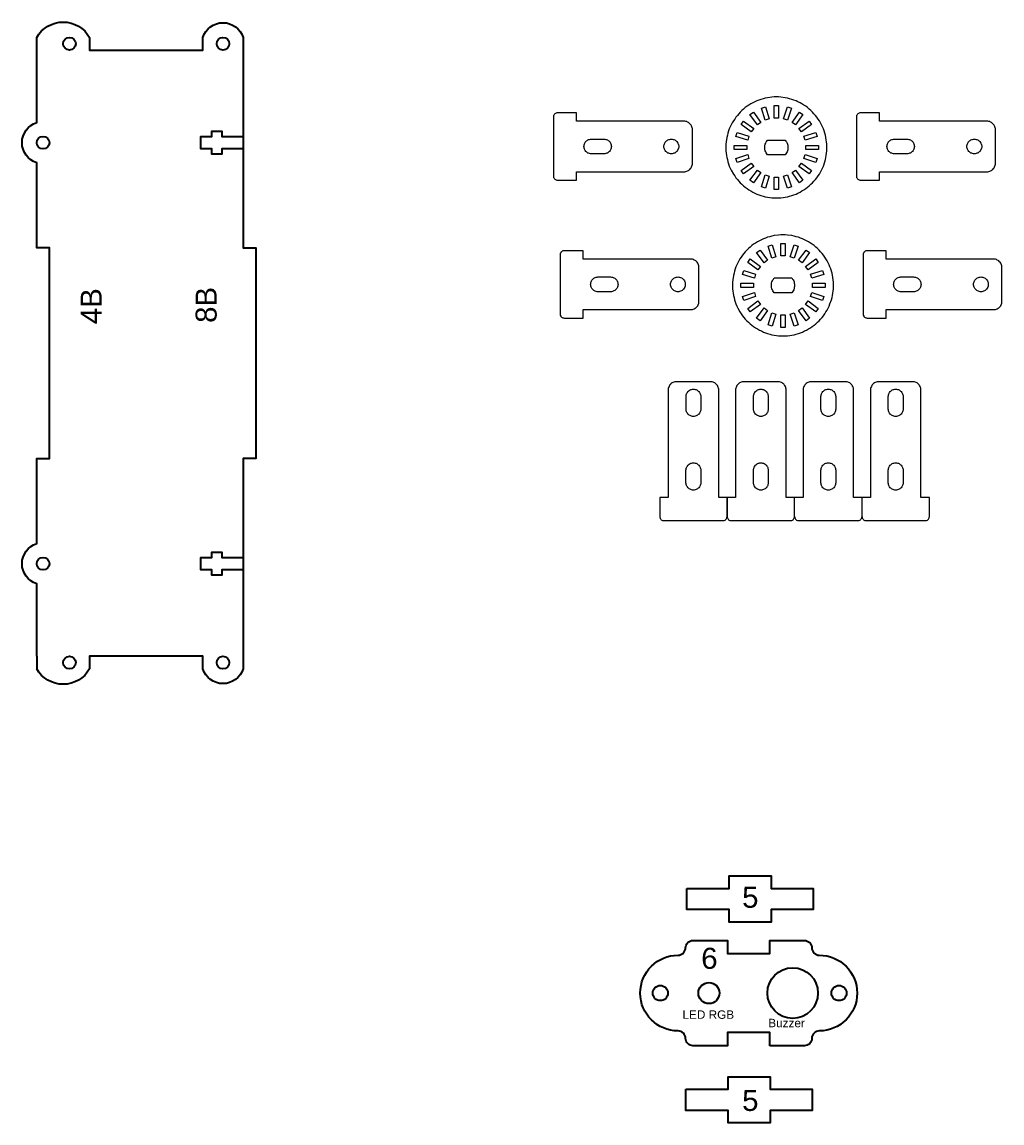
# Model space of a CAD drawing. Header units: millimetres. Extents: x -1479 to 8457, y 1606 to 10461.
# Drawn here: x 2727.4 to 2960.2, y 1940.5 to 2202 of the extents above; entities that cross this region are included whole.
import ezdxf

# ---------------------------------------------------------------- set-up
doc = ezdxf.new("R2010")
doc.units = ezdxf.units.MM
doc.layers.add('Layer 1', color=7, linetype='Continuous')
doc.styles.get("Standard").update_dxf_attribs({"font": 'Arial.ttf'})

msp = doc.modelspace()

# ---------------------------------------------------------------- linework, layer by layer
at = {"color": 242, "true_color": 0xcd2027}
for p, q in [((2730.94, 2195.376), (2730.94, 2198.376)), ((2730.94, 2051.376), (2730.94, 2048.376))]:
    msp.add_line(p, q, dxfattribs=at)
at = {"color": 240, "true_color": 0xed1f24}
for points in [[(2730.94, 2198.376, -0.5834312), (2743.479, 2198.376), (2743.479, 2195.376), (2770.4, 2195.376), (2770.4, 2198.376, -0.7337994), (2779.94, 2198.376), (2779.94, 2148.376), (2782.94, 2148.376), (2782.94, 2098.376), (2779.94, 2098.376), (2779.94, 2048.376, -0.7337994), (2770.4, 2048.376), (2770.4, 2051.376), (2743.479, 2051.376), (2743.479, 2048.376, -0.5834312), (2730.94, 2048.376)], [(2730.94, 2051.376), (2730.94, 2068.606, -0.7337994), (2730.94, 2078.145), (2730.94, 2098.376), (2733.94, 2098.376), (2733.94, 2148.376), (2730.94, 2148.376), (2730.94, 2168.606, -0.7337994), (2730.94, 2178.145), (2730.94, 2195.376)]]:
    msp.add_lwpolyline(points, format="xyb", dxfattribs=at)
for points in [[(2779.94, 2171.876), (2774.911, 2171.876), (2774.911, 2170.626), (2772.511, 2170.626), (2772.511, 2171.876), (2769.94, 2171.876), (2769.94, 2174.876), (2772.511, 2174.876), (2772.511, 2176.126), (2774.911, 2176.126), (2774.911, 2174.876), (2779.94, 2174.876)], [(2779.94, 2071.876), (2774.911, 2071.876), (2774.911, 2070.626), (2772.511, 2070.626), (2772.511, 2071.876), (2769.94, 2071.876), (2769.94, 2074.876), (2772.511, 2074.876), (2772.511, 2076.126), (2774.911, 2076.126), (2774.911, 2074.876), (2779.94, 2074.876)], [(2885.355, 1996.195), (2895.355, 1996.195), (2895.355, 1999.195), (2905.355, 1999.195), (2905.355, 1996.195), (2915.355, 1996.195), (2915.355, 1991.195), (2905.355, 1991.195), (2905.355, 1988.195), (2895.355, 1988.195), (2895.355, 1991.195), (2885.355, 1991.195), (2885.355, 1996.195)], [(2885.135, 1948.527), (2895.135, 1948.527), (2895.135, 1951.527), (2905.135, 1951.527), (2905.135, 1948.527), (2915.135, 1948.527), (2915.135, 1943.527), (2905.135, 1943.527), (2905.135, 1940.527), (2895.135, 1940.527), (2895.135, 1943.527), (2885.135, 1943.527), (2885.135, 1948.527)]]:
    msp.add_lwpolyline(points, dxfattribs=at)
msp.add_lwpolyline([(2905.026, 1958.882), (2905.026, 1961.982), (2895.026, 1961.982), (2895.026, 1958.882), (2886.776, 1958.882, -0.4142136), (2885.026, 1960.632, 0.4142136), (2883.276, 1962.382, -1), (2883.276, 1980.382, 0.4142136), (2885.026, 1982.132, -0.4142136), (2886.776, 1983.882), (2895.026, 1983.882), (2895.026, 1980.782), (2905.026, 1980.782), (2905.026, 1983.882), (2913.276, 1983.882, -0.4142136), (2915.026, 1982.132, 0.4142136), (2916.776, 1980.382, -1), (2916.776, 1962.382, 0.4142136), (2915.026, 1960.632, -0.4142136), (2913.276, 1958.882)], format="xyb", close=True, dxfattribs=at)
for centre, radius in [((2738.709, 2196.876), 1.5), ((2775.17, 2196.876), 1.5), ((2732.44, 2173.376), 1.5), ((2732.44, 2073.376), 1.5), ((2738.709, 2049.876), 1.5), ((2775.17, 2049.876), 1.5), ((2910.482, 1971.382), 6), ((2879.041, 1971.382), 1.8), ((2890.576, 1971.382), 2.5), ((2921.473, 1971.382), 1.8)]:
    msp.add_circle(centre, radius, dxfattribs=at)
at = {"layer": 'Layer 1', "color": 240, "lineweight": 0, "true_color": 0xed1f24}
for points in [[(2918.567, 2173.014), (2918.532, 2173.543), (2918.461, 2174.072), (2918.25, 2175.131), (2918.109, 2175.625), (2917.932, 2176.154), (2917.756, 2176.648), (2917.544, 2177.142), (2917.333, 2177.6), (2917.086, 2178.094), (2916.803, 2178.553), (2916.521, 2178.976), (2916.204, 2179.399), (2915.886, 2179.823), (2915.533, 2180.246), (2915.181, 2180.634), (2914.793, 2180.987), (2914.405, 2181.34), (2913.981, 2181.692), (2913.558, 2182.01), (2913.135, 2182.292), (2912.676, 2182.574), (2912.217, 2182.857), (2911.723, 2183.068), (2911.265, 2183.28), (2910.771, 2183.492), (2910.242, 2183.668), (2909.748, 2183.809), (2909.219, 2183.95), (2908.725, 2184.056), (2907.667, 2184.197), (2907.137, 2184.232), (2906.079, 2184.232), (2905.55, 2184.197), (2904.492, 2184.056), (2903.962, 2183.95), (2903.468, 2183.809), (2902.939, 2183.668), (2902.445, 2183.492), (2901.951, 2183.28), (2901.458, 2183.068), (2900.999, 2182.857), (2900.54, 2182.574), (2900.082, 2182.292), (2899.623, 2182.01), (2899.2, 2181.692), (2898.812, 2181.34), (2898.388, 2180.987), (2898.036, 2180.634), (2897.648, 2180.246), (2897.33, 2179.823), (2896.977, 2179.399), (2896.695, 2178.976), (2896.378, 2178.553), (2896.131, 2178.094), (2895.884, 2177.6), (2895.637, 2177.142), (2895.425, 2176.648), (2895.249, 2176.154), (2895.108, 2175.625), (2894.967, 2175.131), (2894.825, 2174.602), (2894.684, 2173.543), (2894.614, 2173.014), (2894.614, 2171.427), (2894.684, 2170.897), (2894.755, 2170.368), (2894.825, 2169.874), (2894.967, 2169.345), (2895.108, 2168.816), (2895.249, 2168.322), (2895.425, 2167.828), (2895.637, 2167.334), (2895.884, 2166.84), (2896.378, 2165.923), (2896.695, 2165.5), (2896.977, 2165.041), (2897.33, 2164.618), (2897.648, 2164.23), (2898.036, 2163.842), (2898.388, 2163.489), (2898.812, 2163.101), (2899.2, 2162.784), (2899.623, 2162.466), (2900.082, 2162.149), (2900.54, 2161.902), (2900.999, 2161.619), (2901.458, 2161.408), (2901.951, 2161.161), (2902.445, 2160.984), (2902.939, 2160.808), (2903.468, 2160.667), (2903.962, 2160.526), (2904.492, 2160.42), (2905.021, 2160.349), (2905.55, 2160.279), (2906.079, 2160.244), (2907.137, 2160.244), (2907.667, 2160.279), (2908.196, 2160.349), (2908.725, 2160.42), (2909.219, 2160.526), (2909.748, 2160.667), (2910.242, 2160.808), (2910.771, 2160.984), (2911.265, 2161.161), (2911.723, 2161.408), (2912.217, 2161.619), (2912.676, 2161.902), (2913.135, 2162.149), (2913.558, 2162.466), (2913.981, 2162.784), (2914.405, 2163.101), (2914.793, 2163.489), (2915.181, 2163.842), (2915.533, 2164.23), (2915.886, 2164.618), (2916.204, 2165.041), (2916.521, 2165.5), (2916.803, 2165.923), (2917.086, 2166.382), (2917.333, 2166.84), (2917.544, 2167.334), (2917.756, 2167.828), (2918.109, 2168.816), (2918.25, 2169.345), (2918.356, 2169.874), (2918.461, 2170.368), (2918.532, 2170.897), (2918.567, 2171.427), (2918.603, 2171.956), (2918.603, 2172.485), (2918.567, 2173.014)], [(2903.998, 2181.904), (2904.915, 2179.047), (2903.962, 2178.729), (2903.045, 2181.587), (2903.998, 2181.904)], [(2906.114, 2182.222), (2907.102, 2182.222), (2907.102, 2179.223), (2906.114, 2179.223), (2906.114, 2182.222)], [(2909.254, 2178.729), (2908.301, 2179.047), (2909.219, 2181.904), (2910.171, 2181.587), (2909.254, 2178.729)], [(2886.606, 2176.918), (2886.535, 2177.13), (2886.465, 2177.342), (2886.359, 2177.518), (2886.218, 2177.73), (2886.076, 2177.871), (2885.9, 2178.047), (2885.724, 2178.153), (2885.512, 2178.259), (2885.3, 2178.365), (2885.089, 2178.435), (2884.877, 2178.47), (2859.16, 2178.47), (2859.16, 2180.481), (2854.644, 2180.481), (2854.468, 2180.446), (2854.291, 2180.411), (2854.15, 2180.34), (2854.009, 2180.234), (2853.868, 2180.128), (2853.797, 2179.987), (2853.691, 2179.811), (2853.656, 2179.635), (2853.656, 2165.312), (2853.691, 2165.135), (2853.797, 2164.959), (2853.868, 2164.818), (2854.009, 2164.712), (2854.15, 2164.606), (2854.291, 2164.536), (2854.468, 2164.5), (2854.644, 2164.465), (2859.16, 2164.465), (2859.16, 2166.476), (2884.877, 2166.476), (2885.089, 2166.511), (2885.3, 2166.582), (2885.512, 2166.652), (2885.724, 2166.793), (2885.9, 2166.899), (2886.076, 2167.04), (2886.218, 2167.217), (2886.359, 2167.393), (2886.465, 2167.605), (2886.606, 2168.028), (2886.641, 2168.24), (2886.641, 2176.707), (2886.606, 2176.918)], [(2898.812, 2178.517), (2901.246, 2176.754), (2900.646, 2175.942), (2898.212, 2177.706), (2898.812, 2178.517)], [(2902.093, 2177.6), (2900.329, 2180.034), (2901.14, 2180.634), (2902.904, 2178.2), (2902.093, 2177.6)], [(2912.076, 2180.634), (2912.888, 2180.034), (2911.124, 2177.6), (2910.312, 2178.2), (2912.076, 2180.634)], [(2914.405, 2178.517), (2914.969, 2177.706), (2912.57, 2175.942), (2911.97, 2176.754), (2914.405, 2178.517)], [(2958.572, 2176.918), (2958.502, 2177.13), (2958.431, 2177.342), (2958.325, 2177.518), (2958.184, 2177.73), (2958.043, 2177.871), (2957.867, 2178.047), (2957.69, 2178.153), (2957.479, 2178.259), (2957.267, 2178.365), (2957.055, 2178.435), (2956.844, 2178.47), (2931.126, 2178.47), (2931.126, 2180.481), (2926.611, 2180.481), (2926.434, 2180.446), (2926.258, 2180.411), (2926.117, 2180.34), (2925.976, 2180.234), (2925.835, 2180.128), (2925.764, 2179.987), (2925.658, 2179.811), (2925.623, 2179.635), (2925.623, 2165.312), (2925.658, 2165.135), (2925.764, 2164.959), (2925.835, 2164.818), (2925.976, 2164.712), (2926.117, 2164.606), (2926.258, 2164.536), (2926.434, 2164.5), (2926.611, 2164.465), (2931.126, 2164.465), (2931.126, 2166.476), (2956.844, 2166.476), (2957.055, 2166.511), (2957.267, 2166.582), (2957.479, 2166.652), (2957.69, 2166.793), (2957.867, 2166.899), (2958.043, 2167.04), (2958.184, 2167.217), (2958.325, 2167.393), (2958.431, 2167.605), (2958.572, 2168.028), (2958.608, 2168.24), (2958.608, 2176.707), (2958.572, 2176.918)], [(2897.26, 2175.801), (2900.082, 2174.884), (2899.8, 2173.931), (2896.942, 2174.849), (2897.26, 2175.801)], [(2915.957, 2175.801), (2916.274, 2174.849), (2913.417, 2173.931), (2913.099, 2174.884), (2915.957, 2175.801)], [(2867.379, 2172.261), (2867.344, 2172.05), (2867.273, 2171.838), (2867.203, 2171.662), (2867.097, 2171.485), (2866.956, 2171.309), (2866.815, 2171.168), (2866.638, 2171.027), (2866.462, 2170.921), (2866.286, 2170.85), (2866.074, 2170.78), (2865.862, 2170.745), (2865.651, 2170.709), (2862.652, 2170.709), (2862.44, 2170.745), (2862.229, 2170.78), (2862.017, 2170.85), (2861.841, 2170.921), (2861.664, 2171.027), (2861.488, 2171.168), (2861.347, 2171.309), (2861.206, 2171.485), (2861.1, 2171.662), (2861.029, 2171.838), (2860.959, 2172.05), (2860.923, 2172.261), (2860.888, 2172.473), (2860.923, 2172.685), (2860.959, 2172.897), (2861.029, 2173.073), (2861.1, 2173.285), (2861.206, 2173.461), (2861.347, 2173.637), (2861.488, 2173.778), (2861.664, 2173.92), (2861.841, 2174.025), (2862.017, 2174.096), (2862.229, 2174.167), (2862.44, 2174.202), (2862.652, 2174.237), (2865.651, 2174.237), (2865.862, 2174.202), (2866.074, 2174.167), (2866.286, 2174.096), (2866.462, 2174.025), (2866.638, 2173.92), (2866.815, 2173.778), (2866.956, 2173.637), (2867.097, 2173.461), (2867.203, 2173.285), (2867.273, 2173.073), (2867.344, 2172.897), (2867.379, 2172.685), (2867.415, 2172.473), (2867.379, 2172.261)], [(2883.395, 2172.685), (2883.395, 2172.261), (2883.36, 2172.05), (2883.29, 2171.838), (2882.972, 2171.309), (2882.796, 2171.168), (2882.655, 2171.027), (2882.478, 2170.921), (2882.266, 2170.85), (2882.055, 2170.78), (2881.843, 2170.745), (2881.631, 2170.709), (2881.455, 2170.745), (2881.243, 2170.78), (2881.032, 2170.85), (2880.82, 2170.921), (2880.644, 2171.027), (2880.503, 2171.168), (2880.326, 2171.309), (2880.22, 2171.485), (2880.115, 2171.662), (2880.009, 2171.838), (2879.938, 2172.05), (2879.903, 2172.261), (2879.903, 2172.685), (2879.938, 2172.897), (2880.009, 2173.073), (2880.115, 2173.285), (2880.22, 2173.461), (2880.326, 2173.637), (2880.503, 2173.778), (2880.644, 2173.92), (2880.82, 2174.025), (2881.032, 2174.096), (2881.243, 2174.167), (2881.455, 2174.202), (2881.631, 2174.237), (2881.843, 2174.202), (2882.055, 2174.167), (2882.266, 2174.096), (2882.478, 2174.025), (2882.655, 2173.92), (2882.796, 2173.778), (2882.972, 2173.637), (2883.184, 2173.285), (2883.29, 2173.073), (2883.36, 2172.897), (2883.395, 2172.685)], [(2904.492, 2170.474), (2904.315, 2170.686), (2904.174, 2170.933), (2904.068, 2171.18), (2903.962, 2171.427), (2903.892, 2171.709), (2903.856, 2171.956), (2903.856, 2172.52), (2903.892, 2172.767), (2903.962, 2173.049), (2904.068, 2173.296), (2904.174, 2173.543), (2904.315, 2173.755), (2904.492, 2174.002), (2908.725, 2174.002), (2908.866, 2173.755), (2909.007, 2173.543), (2909.148, 2173.296), (2909.219, 2173.049), (2909.289, 2172.767), (2909.325, 2172.52), (2909.36, 2172.238), (2909.325, 2171.956), (2909.289, 2171.709), (2909.219, 2171.427), (2909.148, 2171.18), (2909.007, 2170.933), (2908.866, 2170.686), (2908.725, 2170.474), (2904.492, 2170.474)], [(2939.346, 2172.261), (2939.311, 2172.05), (2939.24, 2171.838), (2939.17, 2171.662), (2939.064, 2171.485), (2938.923, 2171.309), (2938.781, 2171.168), (2938.605, 2171.027), (2938.429, 2170.921), (2938.252, 2170.85), (2938.041, 2170.78), (2937.829, 2170.745), (2937.617, 2170.709), (2934.619, 2170.709), (2934.407, 2170.745), (2934.195, 2170.78), (2933.984, 2170.85), (2933.807, 2170.921), (2933.631, 2171.027), (2933.455, 2171.168), (2933.313, 2171.309), (2933.172, 2171.485), (2933.066, 2171.662), (2932.996, 2171.838), (2932.925, 2172.05), (2932.89, 2172.261), (2932.855, 2172.473), (2932.89, 2172.685), (2932.925, 2172.897), (2932.996, 2173.073), (2933.066, 2173.285), (2933.172, 2173.461), (2933.313, 2173.637), (2933.455, 2173.778), (2933.631, 2173.92), (2933.807, 2174.025), (2933.984, 2174.096), (2934.195, 2174.167), (2934.407, 2174.202), (2934.619, 2174.237), (2937.617, 2174.237), (2937.829, 2174.202), (2938.041, 2174.167), (2938.252, 2174.096), (2938.429, 2174.025), (2938.605, 2173.92), (2938.781, 2173.778), (2938.923, 2173.637), (2939.064, 2173.461), (2939.17, 2173.285), (2939.24, 2173.073), (2939.311, 2172.897), (2939.346, 2172.685), (2939.381, 2172.473), (2939.346, 2172.261)], [(2955.362, 2172.685), (2955.362, 2172.261), (2955.327, 2172.05), (2955.256, 2171.838), (2954.939, 2171.309), (2954.762, 2171.168), (2954.621, 2171.027), (2954.445, 2170.921), (2954.233, 2170.85), (2954.021, 2170.78), (2953.81, 2170.745), (2953.598, 2170.709), (2953.422, 2170.745), (2953.21, 2170.78), (2952.998, 2170.85), (2952.787, 2170.921), (2952.61, 2171.027), (2952.469, 2171.168), (2952.293, 2171.309), (2952.187, 2171.485), (2952.081, 2171.662), (2951.975, 2171.838), (2951.905, 2172.05), (2951.87, 2172.261), (2951.87, 2172.685), (2951.905, 2172.897), (2951.975, 2173.073), (2952.081, 2173.285), (2952.187, 2173.461), (2952.293, 2173.637), (2952.469, 2173.778), (2952.61, 2173.92), (2952.787, 2174.025), (2952.998, 2174.096), (2953.21, 2174.167), (2953.422, 2174.202), (2953.598, 2174.237), (2953.81, 2174.202), (2954.021, 2174.167), (2954.233, 2174.096), (2954.445, 2174.025), (2954.621, 2173.92), (2954.762, 2173.778), (2954.939, 2173.637), (2955.15, 2173.285), (2955.256, 2173.073), (2955.327, 2172.897), (2955.362, 2172.685)], [(2896.589, 2171.744), (2896.589, 2172.732), (2899.588, 2172.732), (2899.588, 2171.744), (2896.589, 2171.744)], [(2897.26, 2168.675), (2896.942, 2169.627), (2899.8, 2170.545), (2900.082, 2169.592), (2897.26, 2168.675)], [(2915.957, 2168.675), (2913.099, 2169.592), (2913.417, 2170.545), (2916.274, 2169.627), (2915.957, 2168.675)], [(2916.592, 2171.744), (2913.593, 2171.744), (2913.593, 2172.732), (2916.592, 2172.732), (2916.592, 2171.744)], [(2898.812, 2165.959), (2898.212, 2166.77), (2900.646, 2168.534), (2901.246, 2167.722), (2898.812, 2165.959)], [(2914.405, 2165.959), (2911.97, 2167.722), (2912.57, 2168.534), (2914.969, 2166.77), (2914.405, 2165.959)], [(2901.14, 2163.842), (2900.329, 2164.442), (2902.093, 2166.876), (2902.904, 2166.276), (2901.14, 2163.842)], [(2903.998, 2162.572), (2903.045, 2162.889), (2903.962, 2165.747), (2904.915, 2165.429), (2903.998, 2162.572)], [(2909.219, 2162.572), (2908.301, 2165.429), (2909.254, 2165.747), (2910.171, 2162.889), (2909.219, 2162.572)], [(2912.076, 2163.842), (2910.312, 2166.276), (2911.124, 2166.876), (2912.888, 2164.442), (2912.076, 2163.842)], [(2907.102, 2162.219), (2906.114, 2162.219), (2906.114, 2165.218), (2907.102, 2165.218), (2907.102, 2162.219)], [(2920.14, 2140.253), (2920.105, 2140.782), (2920.035, 2141.312), (2919.823, 2142.37), (2919.682, 2142.864), (2919.505, 2143.393), (2919.329, 2143.887), (2919.117, 2144.381), (2918.906, 2144.839), (2918.659, 2145.333), (2918.377, 2145.792), (2918.094, 2146.215), (2917.777, 2146.639), (2917.459, 2147.062), (2917.107, 2147.485), (2916.754, 2147.873), (2916.366, 2148.226), (2915.978, 2148.579), (2915.554, 2148.932), (2915.131, 2149.249), (2914.708, 2149.531), (2914.249, 2149.814), (2913.79, 2150.096), (2913.297, 2150.307), (2912.838, 2150.519), (2912.344, 2150.731), (2911.815, 2150.907), (2911.321, 2151.048), (2910.792, 2151.189), (2910.298, 2151.295), (2909.24, 2151.436), (2908.71, 2151.472), (2907.652, 2151.472), (2907.123, 2151.436), (2906.065, 2151.295), (2905.535, 2151.189), (2905.042, 2151.048), (2904.512, 2150.907), (2904.019, 2150.731), (2903.525, 2150.519), (2903.031, 2150.307), (2902.572, 2150.096), (2902.114, 2149.814), (2901.655, 2149.531), (2901.196, 2149.249), (2900.773, 2148.932), (2900.385, 2148.579), (2899.962, 2148.226), (2899.609, 2147.873), (2899.221, 2147.485), (2898.903, 2147.062), (2898.55, 2146.639), (2898.268, 2146.215), (2897.951, 2145.792), (2897.704, 2145.333), (2897.457, 2144.839), (2897.21, 2144.381), (2896.998, 2143.887), (2896.822, 2143.393), (2896.681, 2142.864), (2896.54, 2142.37), (2896.399, 2141.841), (2896.257, 2140.782), (2896.187, 2140.253), (2896.187, 2138.666), (2896.257, 2138.137), (2896.328, 2137.607), (2896.399, 2137.114), (2896.54, 2136.584), (2896.681, 2136.055), (2896.822, 2135.561), (2896.998, 2135.067), (2897.21, 2134.574), (2897.457, 2134.08), (2897.951, 2133.162), (2898.268, 2132.739), (2898.55, 2132.28), (2898.903, 2131.857), (2899.221, 2131.469), (2899.609, 2131.081), (2899.962, 2130.728), (2900.385, 2130.34), (2900.773, 2130.023), (2901.196, 2129.705), (2901.655, 2129.388), (2902.114, 2129.141), (2902.572, 2128.859), (2903.031, 2128.647), (2903.525, 2128.4), (2904.019, 2128.224), (2904.512, 2128.047), (2905.042, 2127.906), (2905.535, 2127.765), (2906.065, 2127.659), (2906.594, 2127.589), (2907.123, 2127.518), (2907.652, 2127.483), (2908.71, 2127.483), (2909.24, 2127.518), (2909.769, 2127.589), (2910.298, 2127.659), (2910.792, 2127.765), (2911.321, 2127.906), (2911.815, 2128.047), (2912.344, 2128.224), (2912.838, 2128.4), (2913.297, 2128.647), (2913.79, 2128.859), (2914.249, 2129.141), (2914.708, 2129.388), (2915.131, 2129.705), (2915.554, 2130.023), (2915.978, 2130.34), (2916.366, 2130.728), (2916.754, 2131.081), (2917.107, 2131.469), (2917.459, 2131.857), (2917.777, 2132.28), (2918.094, 2132.739), (2918.377, 2133.162), (2918.659, 2133.621), (2918.906, 2134.08), (2919.117, 2134.574), (2919.329, 2135.067), (2919.682, 2136.055), (2919.823, 2136.584), (2919.929, 2137.114), (2920.035, 2137.607), (2920.105, 2138.137), (2920.14, 2138.666), (2920.176, 2139.195), (2920.176, 2139.724), (2920.14, 2140.253)], [(2888.179, 2144.157), (2888.108, 2144.369), (2888.038, 2144.581), (2887.932, 2144.757), (2887.791, 2144.969), (2887.473, 2145.286), (2887.297, 2145.392), (2887.085, 2145.498), (2886.873, 2145.604), (2886.662, 2145.674), (2886.45, 2145.71), (2860.733, 2145.71), (2860.733, 2147.72), (2856.217, 2147.72), (2856.041, 2147.685), (2855.864, 2147.65), (2855.723, 2147.579), (2855.582, 2147.473), (2855.441, 2147.368), (2855.37, 2147.227), (2855.265, 2147.05), (2855.229, 2146.874), (2855.229, 2132.551), (2855.265, 2132.375), (2855.37, 2132.198), (2855.441, 2132.057), (2855.582, 2131.951), (2855.723, 2131.845), (2855.864, 2131.775), (2856.041, 2131.74), (2856.217, 2131.704), (2860.733, 2131.704), (2860.733, 2133.715), (2886.45, 2133.715), (2886.662, 2133.75), (2886.873, 2133.821), (2887.085, 2133.892), (2887.297, 2134.033), (2887.473, 2134.138), (2887.65, 2134.28), (2887.791, 2134.456), (2887.932, 2134.632), (2888.038, 2134.844), (2888.179, 2135.267), (2888.214, 2135.479), (2888.214, 2143.946), (2888.179, 2144.157)], [(2903.666, 2144.839), (2901.902, 2147.274), (2902.713, 2147.873), (2904.477, 2145.439), (2903.666, 2144.839)], [(2905.571, 2149.143), (2906.488, 2146.286), (2905.535, 2145.968), (2904.618, 2148.826), (2905.571, 2149.143)], [(2907.687, 2149.461), (2908.675, 2149.461), (2908.675, 2146.462), (2907.687, 2146.462), (2907.687, 2149.461)], [(2910.827, 2145.968), (2909.875, 2146.286), (2910.792, 2149.143), (2911.744, 2148.826), (2910.827, 2145.968)], [(2913.649, 2147.873), (2914.461, 2147.274), (2912.697, 2144.839), (2911.885, 2145.439), (2913.649, 2147.873)], [(2960.145, 2144.157), (2960.075, 2144.369), (2960.004, 2144.581), (2959.898, 2144.757), (2959.757, 2144.969), (2959.616, 2145.11), (2959.44, 2145.286), (2959.263, 2145.392), (2959.052, 2145.498), (2958.84, 2145.604), (2958.629, 2145.674), (2958.417, 2145.71), (2932.699, 2145.71), (2932.699, 2147.72), (2928.184, 2147.72), (2928.007, 2147.685), (2927.831, 2147.65), (2927.69, 2147.579), (2927.549, 2147.473), (2927.408, 2147.368), (2927.337, 2147.227), (2927.231, 2147.05), (2927.196, 2146.874), (2927.196, 2132.551), (2927.231, 2132.375), (2927.337, 2132.198), (2927.408, 2132.057), (2927.549, 2131.951), (2927.69, 2131.845), (2927.831, 2131.775), (2928.007, 2131.74), (2928.184, 2131.704), (2932.699, 2131.704), (2932.699, 2133.715), (2958.417, 2133.715), (2958.629, 2133.75), (2958.84, 2133.821), (2959.052, 2133.892), (2959.263, 2134.033), (2959.44, 2134.138), (2959.616, 2134.28), (2959.757, 2134.456), (2959.898, 2134.632), (2960.004, 2134.844), (2960.145, 2135.267), (2960.181, 2135.479), (2960.181, 2143.946), (2960.145, 2144.157)], [(2900.385, 2145.757), (2902.819, 2143.993), (2902.219, 2143.181), (2899.785, 2144.945), (2900.385, 2145.757)], [(2915.978, 2145.757), (2916.542, 2144.945), (2914.143, 2143.181), (2913.544, 2143.993), (2915.978, 2145.757)], [(2898.833, 2143.04), (2901.655, 2142.123), (2901.373, 2141.171), (2898.515, 2142.088), (2898.833, 2143.04)], [(2917.53, 2143.04), (2917.847, 2142.088), (2914.99, 2141.171), (2914.672, 2142.123), (2917.53, 2143.04)], [(2868.952, 2139.501), (2868.917, 2139.289), (2868.847, 2139.077), (2868.776, 2138.901), (2868.67, 2138.725), (2868.529, 2138.548), (2868.388, 2138.407), (2868.212, 2138.266), (2868.035, 2138.16), (2867.859, 2138.09), (2867.647, 2138.019), (2867.435, 2137.984), (2867.224, 2137.948), (2864.225, 2137.948), (2864.013, 2137.984), (2863.802, 2138.019), (2863.59, 2138.09), (2863.414, 2138.16), (2863.237, 2138.266), (2863.061, 2138.407), (2862.92, 2138.548), (2862.779, 2138.725), (2862.673, 2138.901), (2862.602, 2139.077), (2862.532, 2139.289), (2862.497, 2139.501), (2862.461, 2139.712), (2862.497, 2139.924), (2862.532, 2140.136), (2862.602, 2140.312), (2862.673, 2140.524), (2862.779, 2140.7), (2862.92, 2140.877), (2863.061, 2141.018), (2863.237, 2141.159), (2863.414, 2141.265), (2863.59, 2141.335), (2863.802, 2141.406), (2864.013, 2141.441), (2864.225, 2141.476), (2867.224, 2141.476), (2867.435, 2141.441), (2867.647, 2141.406), (2867.859, 2141.335), (2868.035, 2141.265), (2868.212, 2141.159), (2868.388, 2141.018), (2868.529, 2140.877), (2868.67, 2140.7), (2868.776, 2140.524), (2868.847, 2140.312), (2868.917, 2140.136), (2868.952, 2139.924), (2868.988, 2139.712), (2868.952, 2139.501)], [(2884.969, 2139.924), (2884.969, 2139.501), (2884.933, 2139.289), (2884.863, 2139.077), (2884.545, 2138.548), (2884.369, 2138.407), (2884.228, 2138.266), (2884.051, 2138.16), (2883.84, 2138.09), (2883.628, 2138.019), (2883.416, 2137.984), (2883.205, 2137.948), (2883.028, 2137.984), (2882.817, 2138.019), (2882.605, 2138.09), (2882.393, 2138.16), (2882.217, 2138.266), (2882.076, 2138.407), (2881.899, 2138.548), (2881.794, 2138.725), (2881.688, 2138.901), (2881.582, 2139.077), (2881.511, 2139.289), (2881.476, 2139.501), (2881.476, 2139.924), (2881.511, 2140.136), (2881.582, 2140.312), (2881.688, 2140.524), (2881.794, 2140.7), (2881.899, 2140.877), (2882.076, 2141.018), (2882.217, 2141.159), (2882.393, 2141.265), (2882.605, 2141.335), (2882.817, 2141.406), (2883.028, 2141.441), (2883.205, 2141.476), (2883.416, 2141.441), (2883.628, 2141.406), (2883.84, 2141.335), (2884.051, 2141.265), (2884.228, 2141.159), (2884.369, 2141.018), (2884.545, 2140.877), (2884.757, 2140.524), (2884.863, 2140.312), (2884.933, 2140.136), (2884.969, 2139.924)], [(2898.162, 2138.983), (2898.162, 2139.971), (2901.161, 2139.971), (2901.161, 2138.983), (2898.162, 2138.983)], [(2906.065, 2137.713), (2905.888, 2137.925), (2905.747, 2138.172), (2905.641, 2138.419), (2905.535, 2138.666), (2905.465, 2138.948), (2905.43, 2139.195), (2905.43, 2139.759), (2905.465, 2140.006), (2905.535, 2140.289), (2905.641, 2140.535), (2905.747, 2140.782), (2905.888, 2140.994), (2906.065, 2141.241), (2910.298, 2141.241), (2910.439, 2140.994), (2910.58, 2140.782), (2910.721, 2140.535), (2910.792, 2140.289), (2910.862, 2140.006), (2910.898, 2139.759), (2910.933, 2139.477), (2910.898, 2139.195), (2910.862, 2138.948), (2910.792, 2138.666), (2910.721, 2138.419), (2910.58, 2138.172), (2910.439, 2137.925), (2910.298, 2137.713), (2906.065, 2137.713)], [(2918.165, 2138.983), (2915.166, 2138.983), (2915.166, 2139.971), (2918.165, 2139.971), (2918.165, 2138.983)], [(2940.919, 2139.501), (2940.884, 2139.289), (2940.813, 2139.077), (2940.743, 2138.901), (2940.637, 2138.725), (2940.496, 2138.548), (2940.355, 2138.407), (2940.178, 2138.266), (2940.002, 2138.16), (2939.825, 2138.09), (2939.614, 2138.019), (2939.402, 2137.984), (2939.19, 2137.948), (2936.192, 2137.948), (2935.98, 2137.984), (2935.769, 2138.019), (2935.557, 2138.09), (2935.38, 2138.16), (2935.204, 2138.266), (2935.028, 2138.407), (2934.887, 2138.548), (2934.745, 2138.725), (2934.64, 2138.901), (2934.569, 2139.077), (2934.498, 2139.289), (2934.463, 2139.501), (2934.428, 2139.712), (2934.463, 2139.924), (2934.498, 2140.136), (2934.569, 2140.312), (2934.64, 2140.524), (2934.745, 2140.7), (2934.887, 2140.877), (2935.028, 2141.018), (2935.204, 2141.159), (2935.38, 2141.265), (2935.557, 2141.335), (2935.769, 2141.406), (2935.98, 2141.441), (2936.192, 2141.476), (2939.19, 2141.476), (2939.402, 2141.441), (2939.614, 2141.406), (2939.825, 2141.335), (2940.002, 2141.265), (2940.178, 2141.159), (2940.355, 2141.018), (2940.496, 2140.877), (2940.637, 2140.7), (2940.743, 2140.524), (2940.813, 2140.312), (2940.884, 2140.136), (2940.919, 2139.924), (2940.954, 2139.712), (2940.919, 2139.501)], [(2956.935, 2139.924), (2956.935, 2139.501), (2956.9, 2139.289), (2956.829, 2139.077), (2956.512, 2138.548), (2956.335, 2138.407), (2956.194, 2138.266), (2956.018, 2138.16), (2955.806, 2138.09), (2955.595, 2138.019), (2955.383, 2137.984), (2955.171, 2137.948), (2954.995, 2137.984), (2954.783, 2138.019), (2954.572, 2138.09), (2954.36, 2138.16), (2954.183, 2138.266), (2954.042, 2138.407), (2953.866, 2138.548), (2953.76, 2138.725), (2953.654, 2138.901), (2953.548, 2139.077), (2953.478, 2139.289), (2953.443, 2139.501), (2953.443, 2139.924), (2953.478, 2140.136), (2953.548, 2140.312), (2953.654, 2140.524), (2953.76, 2140.7), (2953.866, 2140.877), (2954.042, 2141.018), (2954.183, 2141.159), (2954.36, 2141.265), (2954.572, 2141.335), (2954.783, 2141.406), (2954.995, 2141.441), (2955.171, 2141.476), (2955.383, 2141.441), (2955.595, 2141.406), (2955.806, 2141.335), (2956.018, 2141.265), (2956.194, 2141.159), (2956.335, 2141.018), (2956.512, 2140.877), (2956.723, 2140.524), (2956.829, 2140.312), (2956.9, 2140.136), (2956.935, 2139.924)], [(2898.833, 2135.914), (2898.515, 2136.867), (2901.373, 2137.784), (2901.655, 2136.831), (2898.833, 2135.914)], [(2917.53, 2135.914), (2914.672, 2136.831), (2914.99, 2137.784), (2917.847, 2136.867), (2917.53, 2135.914)], [(2900.385, 2133.198), (2899.785, 2134.009), (2902.219, 2135.773), (2902.819, 2134.962), (2900.385, 2133.198)], [(2902.713, 2131.081), (2901.902, 2131.681), (2903.666, 2134.115), (2904.477, 2133.515), (2902.713, 2131.081)], [(2913.649, 2131.081), (2911.885, 2133.515), (2912.697, 2134.115), (2914.461, 2131.681), (2913.649, 2131.081)], [(2915.978, 2133.198), (2913.544, 2134.962), (2914.143, 2135.773), (2916.542, 2134.009), (2915.978, 2133.198)], [(2905.571, 2129.811), (2904.618, 2130.129), (2905.535, 2132.986), (2906.488, 2132.669), (2905.571, 2129.811)], [(2908.675, 2129.458), (2907.687, 2129.458), (2907.687, 2132.457), (2908.675, 2132.457), (2908.675, 2129.458)], [(2910.792, 2129.811), (2909.875, 2132.669), (2910.827, 2132.986), (2911.744, 2130.129), (2910.792, 2129.811)], [(2882.454, 2116.543), (2882.243, 2116.472), (2882.031, 2116.402), (2881.854, 2116.296), (2881.643, 2116.155), (2881.502, 2116.014), (2881.325, 2115.837), (2881.219, 2115.661), (2881.114, 2115.449), (2881.008, 2115.238), (2880.937, 2115.026), (2880.902, 2114.814), (2880.902, 2114.603), (2880.902, 2089.097), (2878.891, 2089.097), (2878.891, 2084.581), (2878.926, 2084.405), (2878.962, 2084.228), (2879.032, 2084.087), (2879.138, 2083.946), (2879.244, 2083.805), (2879.385, 2083.735), (2879.561, 2083.629), (2879.738, 2083.593), (2879.914, 2083.593), (2893.919, 2083.593), (2894.061, 2083.593), (2894.237, 2083.629), (2894.413, 2083.735), (2894.554, 2083.805), (2894.66, 2083.946), (2894.766, 2084.087), (2894.837, 2084.228), (2894.872, 2084.405), (2894.907, 2084.581), (2894.907, 2089.097), (2892.896, 2089.097), (2892.896, 2114.603), (2892.896, 2114.814), (2892.861, 2115.026), (2892.791, 2115.238), (2892.72, 2115.449), (2892.579, 2115.661), (2892.473, 2115.837), (2892.332, 2116.014), (2892.156, 2116.155), (2891.979, 2116.296), (2891.768, 2116.402), (2891.556, 2116.472), (2891.344, 2116.543), (2891.133, 2116.578), (2890.886, 2116.578), (2882.913, 2116.578), (2882.666, 2116.578), (2882.454, 2116.543)], [(2926.939, 2084.581), (2926.975, 2084.405), (2927.01, 2084.228), (2927.081, 2084.087), (2927.186, 2083.946), (2927.292, 2083.805), (2927.433, 2083.735), (2927.61, 2083.629), (2927.786, 2083.593), (2942.109, 2083.593), (2942.285, 2083.629), (2942.462, 2083.735), (2942.603, 2083.805), (2942.709, 2083.946), (2942.814, 2084.087), (2942.885, 2084.228), (2942.92, 2084.405), (2942.956, 2084.581), (2942.956, 2089.097), (2940.945, 2089.097), (2940.945, 2114.814), (2940.91, 2115.026), (2940.839, 2115.238), (2940.768, 2115.449), (2940.627, 2115.661), (2940.521, 2115.837), (2940.38, 2116.014), (2940.204, 2116.155), (2940.028, 2116.296), (2939.816, 2116.402), (2939.393, 2116.543), (2939.181, 2116.578), (2930.714, 2116.578), (2930.503, 2116.543), (2930.291, 2116.472), (2930.079, 2116.402), (2929.903, 2116.296), (2929.691, 2116.155), (2929.374, 2115.837), (2929.268, 2115.661), (2929.162, 2115.449), (2929.056, 2115.238), (2928.986, 2115.026), (2928.95, 2114.814), (2928.95, 2089.097), (2928.95, 2089.097), (2924.929, 2089.097), (2924.929, 2114.814), (2924.893, 2115.026), (2924.823, 2115.238), (2924.752, 2115.449), (2924.611, 2115.661), (2924.505, 2115.837), (2924.364, 2116.014), (2924.188, 2116.155), (2924.011, 2116.296), (2923.8, 2116.402), (2923.376, 2116.543), (2923.165, 2116.578), (2914.698, 2116.578), (2914.486, 2116.543), (2914.275, 2116.472), (2914.063, 2116.402), (2913.887, 2116.296), (2913.675, 2116.155), (2913.358, 2115.837), (2913.252, 2115.661), (2913.146, 2115.449), (2913.04, 2115.238), (2912.97, 2115.026), (2912.934, 2114.814), (2912.934, 2089.097), (2912.934, 2089.097), (2908.913, 2089.097), (2908.913, 2114.814), (2908.877, 2115.026), (2908.807, 2115.238), (2908.736, 2115.449), (2908.595, 2115.661), (2908.489, 2115.837), (2908.348, 2116.014), (2908.172, 2116.155), (2907.995, 2116.296), (2907.784, 2116.402), (2907.36, 2116.543), (2907.149, 2116.578), (2898.682, 2116.578), (2898.47, 2116.543), (2898.259, 2116.472), (2898.047, 2116.402), (2897.871, 2116.296), (2897.659, 2116.155), (2897.341, 2115.837), (2897.236, 2115.661), (2897.13, 2115.449), (2897.024, 2115.238), (2896.953, 2115.026), (2896.918, 2114.814), (2896.918, 2089.097), (2894.907, 2089.097), (2894.907, 2084.581), (2894.943, 2084.405), (2894.978, 2084.228), (2895.048, 2084.087), (2895.154, 2083.946), (2895.26, 2083.805), (2895.401, 2083.735), (2895.578, 2083.629), (2895.754, 2083.593), (2910.077, 2083.593), (2910.253, 2083.629), (2910.429, 2083.735), (2910.571, 2083.805), (2910.676, 2083.946), (2910.782, 2084.087), (2910.853, 2084.228), (2910.888, 2084.405), (2910.923, 2084.581), (2910.923, 2089.097)], [(2887.111, 2114.814), (2887.323, 2114.779), (2887.534, 2114.708), (2887.711, 2114.638), (2887.887, 2114.532), (2888.064, 2114.391), (2888.205, 2114.25), (2888.346, 2114.073), (2888.452, 2113.897), (2888.522, 2113.721), (2888.593, 2113.509), (2888.628, 2113.297), (2888.663, 2113.086), (2888.663, 2110.087), (2888.628, 2109.875), (2888.593, 2109.664), (2888.522, 2109.452), (2888.452, 2109.276), (2888.346, 2109.099), (2888.205, 2108.923), (2888.064, 2108.782), (2887.887, 2108.641), (2887.711, 2108.535), (2887.534, 2108.464), (2887.323, 2108.394), (2887.111, 2108.358), (2886.899, 2108.323), (2886.688, 2108.358), (2886.476, 2108.394), (2886.3, 2108.464), (2886.088, 2108.535), (2885.912, 2108.641), (2885.735, 2108.782), (2885.594, 2108.923), (2885.453, 2109.099), (2885.347, 2109.276), (2885.277, 2109.452), (2885.206, 2109.664), (2885.171, 2109.875), (2885.136, 2110.087), (2885.136, 2113.086), (2885.171, 2113.297), (2885.206, 2113.509), (2885.277, 2113.721), (2885.347, 2113.897), (2885.453, 2114.073), (2885.594, 2114.25), (2885.735, 2114.391), (2885.912, 2114.532), (2886.088, 2114.638), (2886.3, 2114.708), (2886.476, 2114.779), (2886.688, 2114.814), (2886.899, 2114.85), (2887.111, 2114.814)], [(2903.127, 2114.814), (2903.339, 2114.779), (2903.551, 2114.708), (2903.727, 2114.638), (2903.903, 2114.532), (2904.08, 2114.391), (2904.221, 2114.25), (2904.362, 2114.073), (2904.468, 2113.897), (2904.538, 2113.721), (2904.609, 2113.509), (2904.644, 2113.297), (2904.679, 2113.086), (2904.679, 2110.087), (2904.644, 2109.875), (2904.609, 2109.664), (2904.538, 2109.452), (2904.468, 2109.276), (2904.362, 2109.099), (2904.221, 2108.923), (2904.08, 2108.782), (2903.903, 2108.641), (2903.727, 2108.535), (2903.551, 2108.464), (2903.339, 2108.394), (2903.127, 2108.358), (2902.916, 2108.323), (2902.704, 2108.358), (2902.492, 2108.394), (2902.316, 2108.464), (2902.104, 2108.535), (2901.928, 2108.641), (2901.751, 2108.782), (2901.61, 2108.923), (2901.469, 2109.099), (2901.363, 2109.276), (2901.293, 2109.452), (2901.222, 2109.664), (2901.187, 2109.875), (2901.152, 2110.087), (2901.152, 2113.086), (2901.187, 2113.297), (2901.222, 2113.509), (2901.293, 2113.721), (2901.363, 2113.897), (2901.469, 2114.073), (2901.61, 2114.25), (2901.751, 2114.391), (2901.928, 2114.532), (2902.104, 2114.638), (2902.316, 2114.708), (2902.492, 2114.779), (2902.704, 2114.814), (2902.916, 2114.85), (2903.127, 2114.814)], [(2919.143, 2114.814), (2919.355, 2114.779), (2919.567, 2114.708), (2919.743, 2114.638), (2919.919, 2114.532), (2920.096, 2114.391), (2920.237, 2114.25), (2920.378, 2114.073), (2920.484, 2113.897), (2920.554, 2113.721), (2920.625, 2113.509), (2920.66, 2113.297), (2920.696, 2113.086), (2920.696, 2110.087), (2920.66, 2109.875), (2920.625, 2109.664), (2920.554, 2109.452), (2920.484, 2109.276), (2920.378, 2109.099), (2920.237, 2108.923), (2920.096, 2108.782), (2919.919, 2108.641), (2919.743, 2108.535), (2919.567, 2108.464), (2919.355, 2108.394), (2919.143, 2108.358), (2918.932, 2108.323), (2918.72, 2108.358), (2918.508, 2108.394), (2918.332, 2108.464), (2918.12, 2108.535), (2917.944, 2108.641), (2917.768, 2108.782), (2917.626, 2108.923), (2917.485, 2109.099), (2917.379, 2109.276), (2917.309, 2109.452), (2917.238, 2109.664), (2917.203, 2109.875), (2917.168, 2110.087), (2917.168, 2113.086), (2917.203, 2113.297), (2917.238, 2113.509), (2917.309, 2113.721), (2917.379, 2113.897), (2917.485, 2114.073), (2917.626, 2114.25), (2917.768, 2114.391), (2917.944, 2114.532), (2918.12, 2114.638), (2918.332, 2114.708), (2918.508, 2114.779), (2918.72, 2114.814), (2918.932, 2114.85), (2919.143, 2114.814)], [(2935.159, 2114.814), (2935.371, 2114.779), (2935.583, 2114.708), (2935.759, 2114.638), (2935.936, 2114.532), (2936.112, 2114.391), (2936.253, 2114.25), (2936.394, 2114.073), (2936.5, 2113.897), (2936.571, 2113.721), (2936.641, 2113.509), (2936.676, 2113.297), (2936.712, 2113.086), (2936.712, 2110.087), (2936.676, 2109.875), (2936.641, 2109.664), (2936.571, 2109.452), (2936.5, 2109.276), (2936.394, 2109.099), (2936.253, 2108.923), (2936.112, 2108.782), (2935.936, 2108.641), (2935.759, 2108.535), (2935.583, 2108.464), (2935.371, 2108.394), (2935.159, 2108.358), (2934.948, 2108.323), (2934.736, 2108.358), (2934.524, 2108.394), (2934.348, 2108.464), (2934.136, 2108.535), (2933.96, 2108.641), (2933.784, 2108.782), (2933.643, 2108.923), (2933.501, 2109.099), (2933.396, 2109.276), (2933.325, 2109.452), (2933.254, 2109.664), (2933.219, 2109.875), (2933.184, 2110.087), (2933.184, 2113.086), (2933.219, 2113.297), (2933.254, 2113.509), (2933.325, 2113.721), (2933.396, 2113.897), (2933.501, 2114.073), (2933.643, 2114.25), (2933.784, 2114.391), (2933.96, 2114.532), (2934.136, 2114.638), (2934.348, 2114.708), (2934.524, 2114.779), (2934.736, 2114.814), (2934.948, 2114.85), (2935.159, 2114.814)], [(2887.111, 2097.317), (2887.323, 2097.281), (2887.534, 2097.211), (2887.711, 2097.14), (2887.887, 2097.034), (2888.063, 2096.893), (2888.204, 2096.752), (2888.346, 2096.576), (2888.451, 2096.399), (2888.522, 2096.223), (2888.593, 2096.011), (2888.628, 2095.8), (2888.663, 2095.588), (2888.663, 2092.589), (2888.628, 2092.378), (2888.593, 2092.166), (2888.522, 2091.954), (2888.451, 2091.778), (2888.346, 2091.602), (2888.204, 2091.425), (2888.063, 2091.284), (2887.887, 2091.143), (2887.711, 2091.037), (2887.534, 2090.967), (2887.323, 2090.896), (2887.111, 2090.861), (2886.899, 2090.825), (2886.688, 2090.861), (2886.476, 2090.896), (2886.299, 2090.967), (2886.088, 2091.037), (2885.911, 2091.143), (2885.735, 2091.284), (2885.594, 2091.425), (2885.453, 2091.602), (2885.347, 2091.778), (2885.276, 2091.954), (2885.206, 2092.166), (2885.171, 2092.378), (2885.135, 2092.589), (2885.135, 2095.588), (2885.171, 2095.8), (2885.206, 2096.011), (2885.276, 2096.223), (2885.347, 2096.399), (2885.453, 2096.576), (2885.594, 2096.752), (2885.735, 2096.893), (2885.911, 2097.034), (2886.088, 2097.14), (2886.299, 2097.211), (2886.476, 2097.281), (2886.688, 2097.317), (2886.899, 2097.352), (2887.111, 2097.317)], [(2903.127, 2097.317), (2903.339, 2097.281), (2903.55, 2097.211), (2903.727, 2097.14), (2903.903, 2097.034), (2904.079, 2096.893), (2904.221, 2096.752), (2904.362, 2096.576), (2904.468, 2096.399), (2904.538, 2096.223), (2904.609, 2096.011), (2904.644, 2095.8), (2904.679, 2095.588), (2904.679, 2092.589), (2904.644, 2092.378), (2904.609, 2092.166), (2904.538, 2091.954), (2904.468, 2091.778), (2904.362, 2091.602), (2904.221, 2091.425), (2904.079, 2091.284), (2903.903, 2091.143), (2903.727, 2091.037), (2903.55, 2090.967), (2903.339, 2090.896), (2903.127, 2090.861), (2902.915, 2090.825), (2902.704, 2090.861), (2902.492, 2090.896), (2902.316, 2090.967), (2902.104, 2091.037), (2901.928, 2091.143), (2901.751, 2091.284), (2901.61, 2091.425), (2901.469, 2091.602), (2901.363, 2091.778), (2901.293, 2091.954), (2901.222, 2092.166), (2901.187, 2092.378), (2901.151, 2092.589), (2901.151, 2095.588), (2901.187, 2095.8), (2901.222, 2096.011), (2901.293, 2096.223), (2901.363, 2096.399), (2901.469, 2096.576), (2901.61, 2096.752), (2901.751, 2096.893), (2901.928, 2097.034), (2902.104, 2097.14), (2902.316, 2097.211), (2902.492, 2097.281), (2902.704, 2097.317), (2902.915, 2097.352), (2903.127, 2097.317)], [(2919.143, 2097.317), (2919.355, 2097.281), (2919.566, 2097.211), (2919.743, 2097.14), (2919.919, 2097.034), (2920.096, 2096.893), (2920.237, 2096.752), (2920.378, 2096.576), (2920.484, 2096.399), (2920.554, 2096.223), (2920.625, 2096.011), (2920.66, 2095.8), (2920.695, 2095.588), (2920.695, 2092.589), (2920.66, 2092.378), (2920.625, 2092.166), (2920.554, 2091.954), (2920.484, 2091.778), (2920.378, 2091.602), (2920.237, 2091.425), (2920.096, 2091.284), (2919.919, 2091.143), (2919.743, 2091.037), (2919.566, 2090.967), (2919.355, 2090.896), (2919.143, 2090.861), (2918.931, 2090.825), (2918.72, 2090.861), (2918.508, 2090.896), (2918.332, 2090.967), (2918.12, 2091.037), (2917.944, 2091.143), (2917.767, 2091.284), (2917.626, 2091.425), (2917.485, 2091.602), (2917.379, 2091.778), (2917.309, 2091.954), (2917.238, 2092.166), (2917.203, 2092.378), (2917.168, 2092.589), (2917.168, 2095.588), (2917.203, 2095.8), (2917.238, 2096.011), (2917.309, 2096.223), (2917.379, 2096.399), (2917.485, 2096.576), (2917.626, 2096.752), (2917.767, 2096.893), (2917.944, 2097.034), (2918.12, 2097.14), (2918.332, 2097.211), (2918.508, 2097.281), (2918.72, 2097.317), (2918.931, 2097.352), (2919.143, 2097.317)], [(2935.159, 2097.317), (2935.371, 2097.281), (2935.583, 2097.211), (2935.759, 2097.14), (2935.935, 2097.034), (2936.112, 2096.893), (2936.253, 2096.752), (2936.394, 2096.576), (2936.5, 2096.399), (2936.57, 2096.223), (2936.641, 2096.011), (2936.676, 2095.8), (2936.711, 2095.588), (2936.711, 2092.589), (2936.676, 2092.378), (2936.641, 2092.166), (2936.57, 2091.954), (2936.5, 2091.778), (2936.394, 2091.602), (2936.253, 2091.425), (2936.112, 2091.284), (2935.935, 2091.143), (2935.759, 2091.037), (2935.583, 2090.967), (2935.371, 2090.896), (2935.159, 2090.861), (2934.948, 2090.825), (2934.736, 2090.861), (2934.524, 2090.896), (2934.348, 2090.967), (2934.136, 2091.037), (2933.96, 2091.143), (2933.783, 2091.284), (2933.642, 2091.425), (2933.501, 2091.602), (2933.395, 2091.778), (2933.325, 2091.954), (2933.254, 2092.166), (2933.219, 2092.378), (2933.184, 2092.589), (2933.184, 2095.588), (2933.219, 2095.8), (2933.254, 2096.011), (2933.325, 2096.223), (2933.395, 2096.399), (2933.501, 2096.576), (2933.642, 2096.752), (2933.783, 2096.893), (2933.96, 2097.034), (2934.136, 2097.14), (2934.348, 2097.211), (2934.524, 2097.281), (2934.736, 2097.317), (2934.948, 2097.352), (2935.159, 2097.317)], [(2910.923, 2084.581), (2910.959, 2084.405), (2910.994, 2084.228), (2911.064, 2084.087), (2911.17, 2083.946), (2911.276, 2083.805), (2911.417, 2083.735), (2911.594, 2083.629), (2911.77, 2083.593), (2926.093, 2083.593), (2926.269, 2083.629), (2926.446, 2083.735), (2926.587, 2083.805), (2926.693, 2083.946), (2926.798, 2084.087), (2926.869, 2084.228), (2926.904, 2084.405), (2926.939, 2084.581), (2926.939, 2089.097)]]:
    msp.add_lwpolyline(points, dxfattribs=at)

# ---------------------------------------------------------------- texts
at = {"color": 5, "char_height": 5, "attachment_point": 1, "rotation": 90}
for s, insert in [('4B', (2741.361, 2130.26)), ('8B', (2768.659, 2130.572))]:
    msp.add_mtext_dynamic_manual_height_columns(s, width=24.59582, gutter_width=12.5, heights=[0], dxfattribs=dict(at, insert=insert))
at = {"char_height": 5, "attachment_point": 1}
for s, insert in [('{\\C5;5}', (2898.469, 1996.647)), ('{\\C5;6}', (2888.749, 1982.141)), ('{\\C5;5}', (2898.469, 1948.389))]:
    msp.add_mtext_dynamic_manual_height_columns(s, width=11.91563, gutter_width=1, heights=[0], dxfattribs=dict(at, insert=insert))
at = {"color": 5, "char_height": 0.5, "attachment_point": 1}
for s, insert in [('{\\H4x;LED RGB}', (2884.305, 1967.268)), ('{\\H4x;Buzzer}', (2904.67, 1965.267))]:
    msp.add_mtext_dynamic_manual_height_columns(s, width=22.21991, gutter_width=1, heights=[0], dxfattribs=dict(at, insert=insert))

doc.saveas('drawing.dxf')
